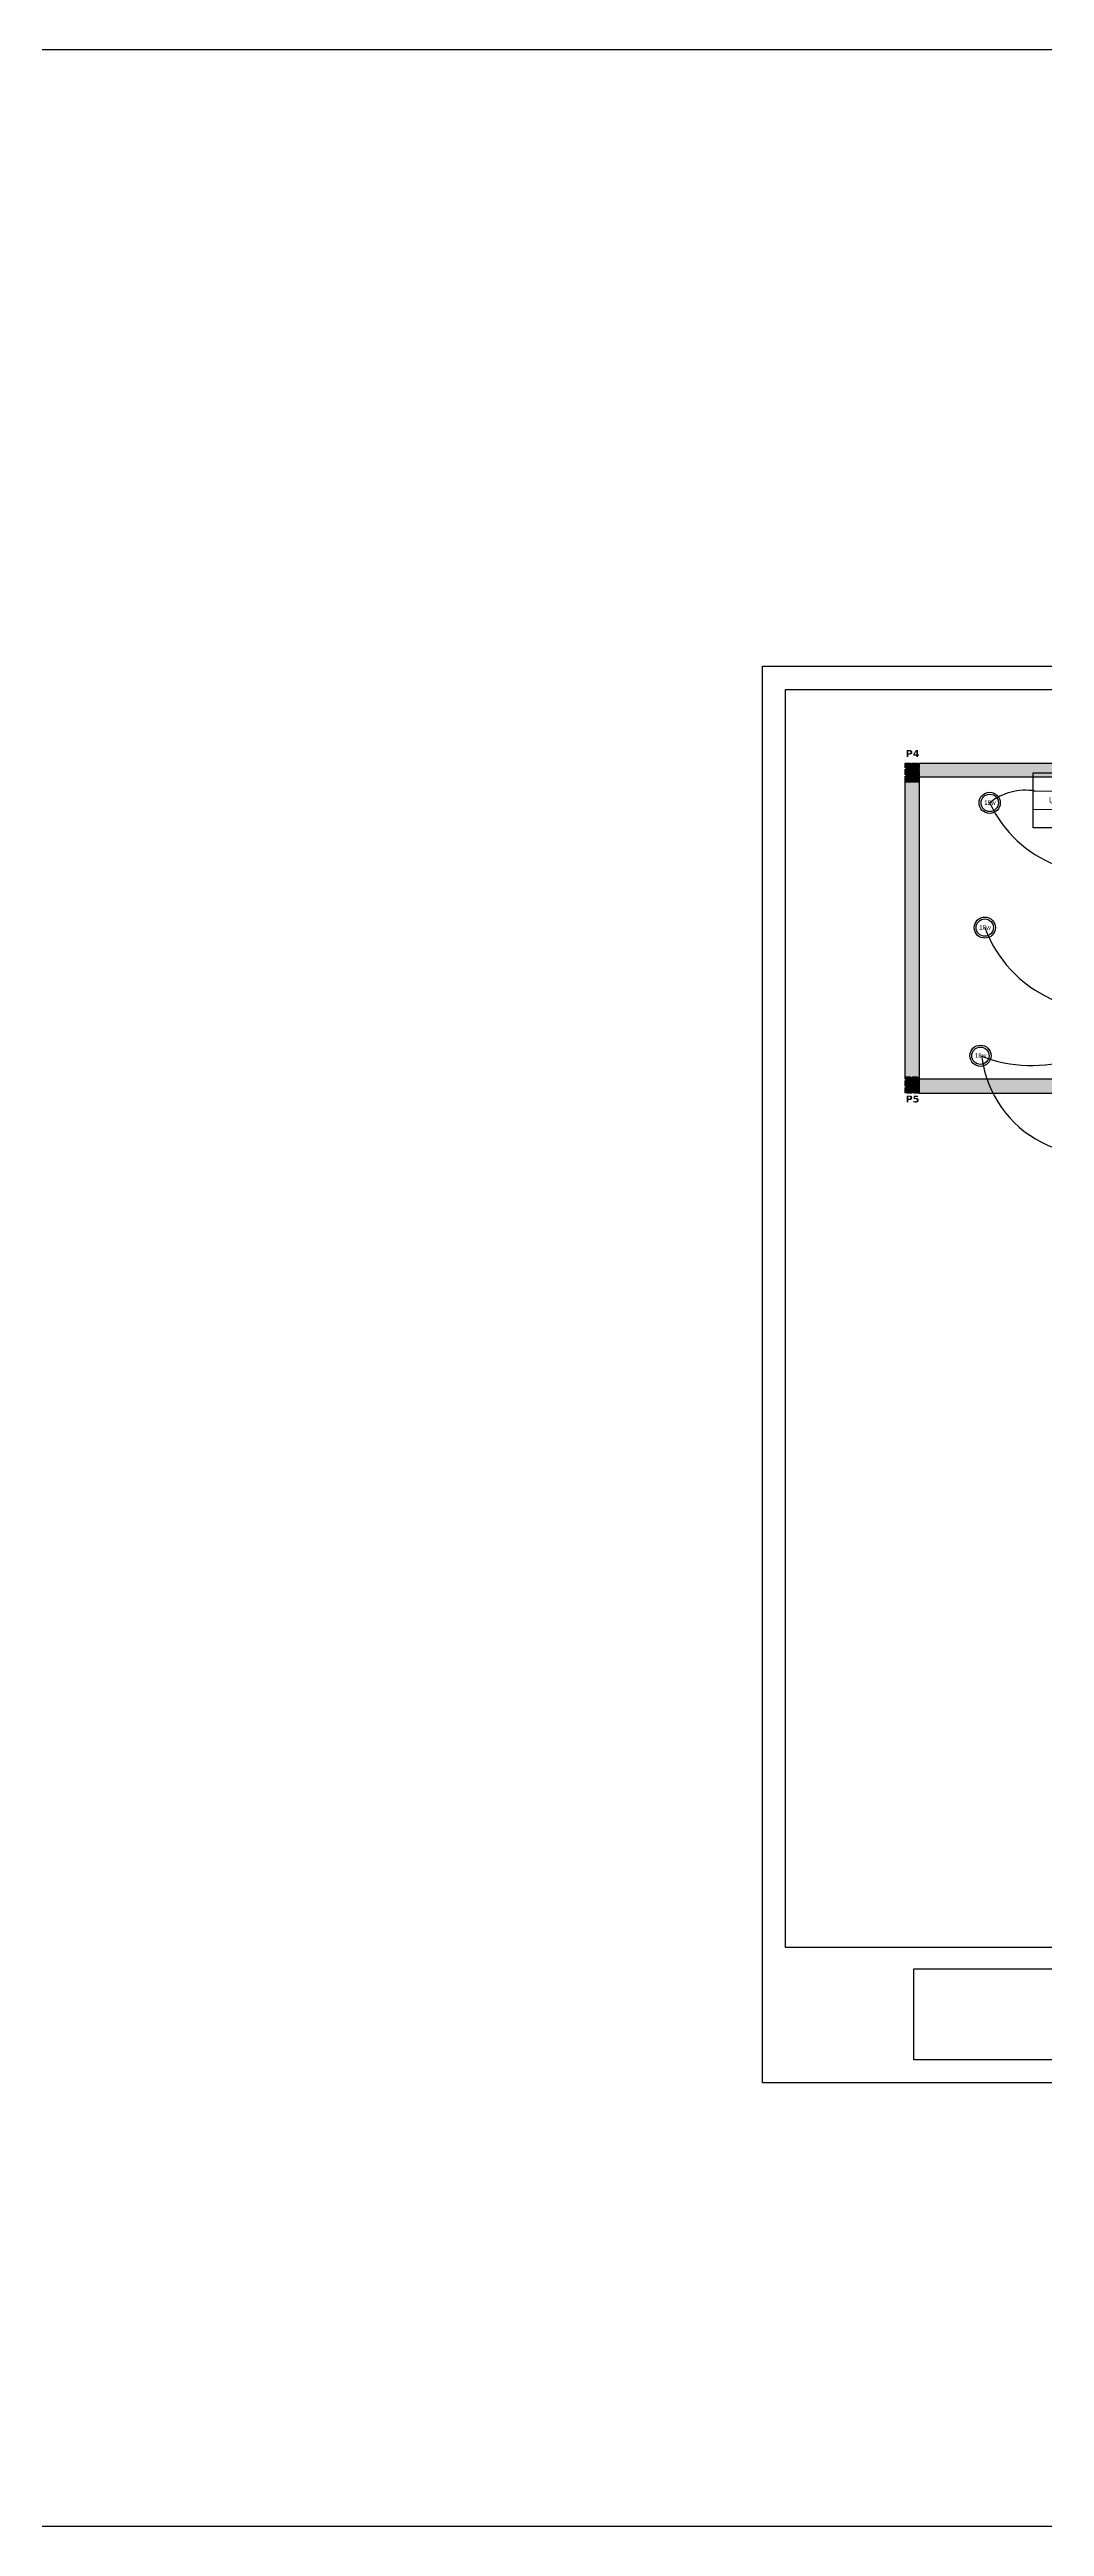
# Model space of a CAD drawing. Header units: millimetres. Extents: x 31778 to 54642, y 18502 to 28743.
# Drawn here: x 48458 to 50602, y 18502 to 23841 of the extents above; entities that cross this region are included whole.
import ezdxf
from ezdxf.enums import TextEntityAlignment as Align

# ---------------------------------------------------------------- set-up
doc = ezdxf.new("R2010")
doc.units = ezdxf.units.MM
doc.linetypes.add('ACAD_ISO02W100', pattern=[15, 12, -3])
doc.linetypes.add('ACAD_ISO03W100', pattern=[30, 12, -18])
for name, color, linetype in [('CIRCUITS ECLAIRAGE', 1, 'Continuous'), ('MUR BAS', 7, 'Continuous'), ('Plan Archi', 8, 'Continuous')]:
    doc.layers.add(name, color=color, linetype=linetype)
doc.layers.add('STRUCTURE POUTRES', color=5, linetype='ACAD_ISO03W100', lineweight=20)
doc.styles.add('ARIAL', font='arial.ttf')
doc.styles.get("Standard").update_dxf_attribs({"font": 'arial.ttf'})
doc.styles.add('Verdana', font='verdana.ttf')

# ---------------------------------------------------------------- blocks, each defined once
blk = doc.blocks.new('18w')
at = {"layer": 'MUR BAS', "color": 1}
for radius in [46.6, 38.1]:
    blk.add_circle((54838, -12071), radius, dxfattribs=at)
at = {"layer": 'MUR BAS', "color": 1, "insert": (54813, -12060), "char_height": 20, "attachment_point": 1}
blk.add_mtext_dynamic_manual_height_columns('18w', width=53.48, gutter_width=100, heights=[0], dxfattribs=at)
blk = doc.blocks.new('ETIQ ECL')
at = {"color": 6, "linetype": 'ByBlock'}
blk.add_lwpolyline([(-28.1, 19.8), (28.1, 19.8), (28.1, -19.8), (-28.1, -19.8)], close=True, dxfattribs=at)
at = {"layer": 'STRUCTURE POUTRES', "color": 6, "linetype": 'ByBlock'}
for points in [[(-28.1, 19.8), (28.1, 19.8), (28.1, 6.6), (-28.1, 6.6)], [(-28.1, 6.6), (28.1, 6.6), (28.1, -6.6), (-28.1, -6.6)], [(-28.1, -6.6), (28.1, -6.6), (28.1, -19.8), (-28.1, -19.8)]]:
    blk.add_lwpolyline(points, close=True, dxfattribs=at)
at = {"layer": 'STRUCTURE POUTRES', "color": 6, "linetype": 'ByBlock', "style": 'Verdana'}
for tag, p in [('CIRCUIT', (0.3, 11)), ('CABLE', (-0.5, -2.1)), ('SECTION', (0.4, -14.3))]:
    blk.add_attdef(tag, text='', height=4.5, dxfattribs=at).set_placement(p, align=Align.CENTER)

msp = doc.modelspace()

# ---------------------------------------------------------------- hatches: boundary and pattern name
at = {"layer": 'Plan Archi', "linetype": 'ACAD_ISO02W100'}
h = msp.add_hatch(color=256, dxfattribs=at)
h.dxf.hatch_style = 1
h.paths.add_polyline_path([(50301.871, 22302.688), (50331.871, 22302.688), (50331.871, 22262.688), (50301.871, 22262.688)])
h = msp.add_hatch(color=256, dxfattribs=at)
h.dxf.hatch_style = 1
h.paths.add_polyline_path([(50301.872, 22302.693), (50331.871, 22302.693), (50331.871, 22262.688), (50301.872, 22262.688)])
at = {"layer": 'Plan Archi'}
h = msp.add_hatch(color=256, dxfattribs=at)
h.dxf.hatch_style = 1
h.paths.add_polyline_path([(50806.536, 22272.688), (50331.871, 22272.688), (50331.871, 22302.688), (50806.536, 22302.688)])
h = msp.add_hatch(color=256, dxfattribs=at)
h.dxf.hatch_style = 1
h.paths.add_polyline_path([(50301.871, 22262.688), (50331.871, 22262.688), (50331.871, 21621.417), (50301.871, 21621.417)])
at = {"layer": 'Plan Archi', "linetype": 'ACAD_ISO02W100'}
h = msp.add_hatch(color=256, dxfattribs=at)
h.dxf.hatch_style = 1
h.paths.add_polyline_path([(50301.871, 21626.417), (50331.871, 21626.417), (50331.871, 21591.417), (50301.871, 21591.417)])
msp.add_hatch(color=256, dxfattribs=at).paths.add_polyline_path([(50301.871, 21626.417), (50331.871, 21626.417), (50331.871, 21591.417), (50301.871, 21591.417)])
at = {"layer": 'Plan Archi'}
h = msp.add_hatch(color=256, dxfattribs=at)
h.dxf.hatch_style = 1
h.paths.add_polyline_path([(50643.001, 21621.507), (50331.871, 21621.417), (50331.871, 21591.417), (50643.001, 21591.507)])

# ---------------------------------------------------------------- linework, layer by layer
at = {"color": 3}
msp.add_lwpolyline([(31777.707, 23840.818), (54642.2, 23840.818), (54642.2, 18501.955), (31777.707, 18501.955)], close=True, dxfattribs=at)
msp.add_lwpolyline([(54270.976, 22511.363), (54270.976, 19458.248), (49994.626, 19458.248), (49994.626, 22511.363)], close=True)
for points in [[(50044.351, 19749.71), (50044.351, 22461.638), (54221.251, 22461.638), (54221.251, 19749.71)], [(54221.251, 19749.71), (50044.351, 19749.71)], [(50320.822, 19703.81), (53599.705, 19703.81)], [(50320.822, 19507.973), (50320.822, 19703.81)], [(53599.705, 19507.973), (50320.822, 19507.973)], [(53599.705, 19507.973), (50324.85, 19507.973)]]:
    msp.add_lwpolyline(points)
at = {"layer": 'CIRCUITS ECLAIRAGE', "color": 6}
for centre, radius, start, end in [((50560.841, 22122.227), 122.086, 80.158267, 129.06504), ((50722.366, 22328.145), 263.086, 204.986077, 292.07143), ((50729.091, 22043.131), 272.807, 200.378273, 290.573014), ((50573.966, 21949.563), 298.644, 248.393908, 327.185664), ((50707.137, 21700.004), 241.967, 187.797675, 297.156976)]:
    msp.add_arc(centre, radius, start, end, dxfattribs=at)
at = {"layer": 'Plan Archi', "linetype": 'ACAD_ISO02W100'}
for points in [[(50301.871, 22302.688), (50331.871, 22302.688), (50331.871, 22262.688), (50301.871, 22262.688)], [(50301.872, 22302.693), (50331.871, 22302.693), (50331.871, 22262.688), (50301.872, 22262.688)], [(50301.871, 21626.417), (50331.871, 21626.417), (50331.871, 21591.417), (50301.871, 21591.417)], [(50301.871, 21626.417), (50331.871, 21626.417), (50331.871, 21591.417), (50301.871, 21591.417)]]:
    msp.add_lwpolyline(points, close=True, dxfattribs=at)
at = {"layer": 'Plan Archi'}
for points in [[(50806.536, 22272.688), (50331.871, 22272.688), (50331.871, 22302.688), (50806.536, 22302.688)], [(50301.871, 22262.688), (50331.871, 22262.688), (50331.871, 21621.417), (50301.871, 21621.417)], [(50643.001, 21621.507), (50331.871, 21621.417), (50331.871, 21591.417), (50643.001, 21591.507)]]:
    msp.add_lwpolyline(points, close=True, dxfattribs=at)

# ---------------------------------------------------------------- block references
at = {"layer": 'CIRCUITS ECLAIRAGE', "color": 6, "linetype": 'ByBlock', "xscale": 3, "yscale": 3, "zscale": 3}
msp.add_blockref('ETIQ ECL', (50661.924, 22222.716), dxfattribs=at).add_auto_attribs({'SECTION': '3x1.5', 'CABLE': 'U1000R2V', 'CIRCUIT': 'CE3-ETG'})
at = {"layer": 'CIRCUITS ECLAIRAGE', "xscale": 0.4899999999999999, "yscale": 0.4899999999999999, "zscale": 0.4899999999999999}
for p in [(23613.423, 28131.892), (23602.88, 27863.009), (23593.52, 27586.777)]:
    msp.add_blockref('18w', p, dxfattribs=at)

# ---------------------------------------------------------------- texts
at = {"layer": 'Plan Archi', "linetype": 'ACAD_ISO02W100', "char_height": 15, "width": 285.15421, "attachment_point": 1, "style": 'ARIAL'}
for s, insert in [('{\\fVerdana|b1|i0|c0|p34;P4}', (50303.175, 22330.91)), ('{\\fVerdana|b1|i0|c0|p34;P5}', (50302.951, 21586.254))]:
    msp.add_mtext(s, dxfattribs=dict(at, insert=insert))

doc.saveas('drawing.dxf')
